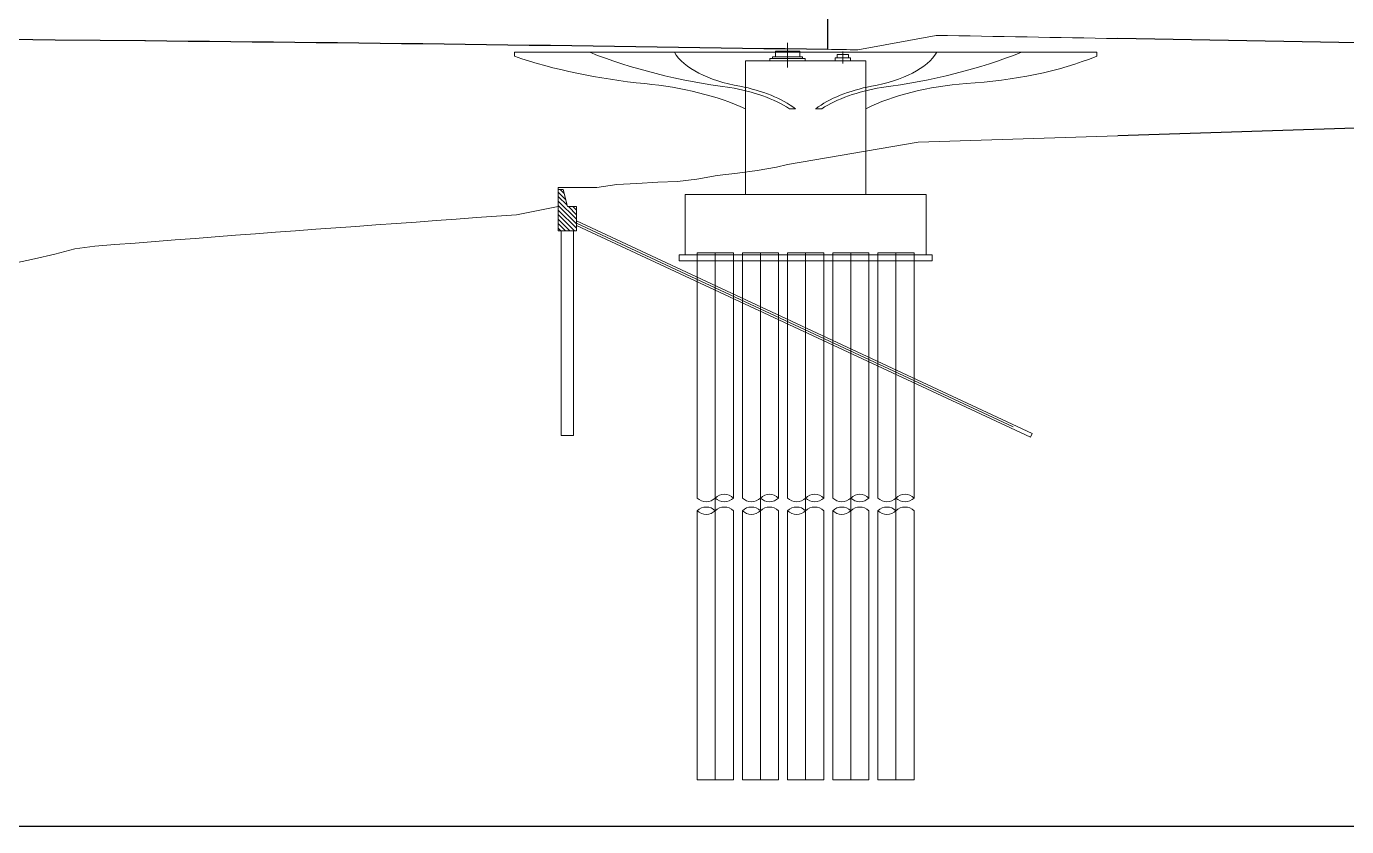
# Model space of a CAD drawing. Extents: x 1767995 to 4174245, y 542814 to 862564.
# Drawn here: x 4047925 to 4113677, y 542814 to 582672 of the extents above; entities that cross this region are included whole.
import ezdxf

# ---------------------------------------------------------------- set-up
doc = ezdxf.new("R2010")
doc.units = 0
doc.header["$LTSCALE"] = 3500
doc.linetypes.add('DIVIDE', pattern=[1.25, 0.5, -0.25, 0, -0.25, 0, -0.25])
doc.layers.get('Defpoints').update_dxf_attribs({"color": 8})
for name, color, linetype, lineweight in [('1粗实线', 1, 'Continuous', 30), ('7边界线', 75, 'DIVIDE', 13), ('文字', 7, 'Continuous', 15), ('细实线', 7, 'Continuous', 15)]:
    doc.layers.add(name, color=color, linetype=linetype, lineweight=lineweight)

# ---------------------------------------------------------------- blocks, each defined once
blk = doc.blocks.new('gdfgdfg')
at = {"layer": '细实线'}
h = blk.add_hatch(dxfattribs=at)
h.set_pattern_fill('ANSI31', color=256, scale=0.05, style=0)
h.set_pattern_definition([(135, (360864.5, 28418.14), (112.253, 112.253), [])])
h.paths.add_polyline_path([(360864, 29668), (361114, 29668), (361314, 28818), (361764, 28818), (361764, 27998), (360864, 28418)])
h.paths.add_polyline_path([(360864, 28418), (361764, 27998), (361764, 27618), (360864, 27618)])
for p, q in [((372282, 36979), (372282, 35745)), ((375781, 36631), (379681, 37348)), ((387682, 36507), (358681, 36507)), ((358681, 36507), (358681, 36307)), ((371406, 36198), (373156, 36198)), ((371406, 36198), (373156, 36198)), ((371406, 36198), (373156, 36198)), ((371406, 36198), (373156, 36198)), ((371406, 36198), (371406, 36086)), ((371531, 36289), (373032, 36289)), ((371531, 36289), (373032, 36289)), ((371531, 36289), (373032, 36289)), ((371531, 36289), (373032, 36289)), ((371531, 36289), (371531, 36198)), ((371531, 36198), (373032, 36198)), ((371531, 36198), (373032, 36198)), ((371531, 36198), (373032, 36198)), ((371531, 36198), (373032, 36198)), ((371677, 36289), (371677, 36555)), ((371677, 36289), (371677, 36555)), ((371677, 36289), (371677, 36555)), ((371677, 36289), (371677, 36555)), ((371677, 36289), (371677, 36555)), ((371677, 36289), (371677, 36555)), ((371677, 36289), (371677, 36555)), ((371677, 36289), (371677, 36555)), ((371677, 36555), (372886, 36555)), ((372282, 36506), (372282, 36086)), ((372886, 36289), (372886, 36555)), ((372886, 36289), (372886, 36555)), ((372886, 36289), (372886, 36555)), ((372886, 36289), (372886, 36555)), ((372886, 36289), (372886, 36555)), ((372886, 36289), (372886, 36555)), ((373032, 36198), (373032, 36289)), ((373032, 36198), (373032, 36289)), ((373032, 36198), (373032, 36289)), ((373032, 36198), (373032, 36289)), ((373156, 36086), (373156, 36198)), ((373156, 36086), (373156, 36198)), ((373156, 36086), (373156, 36198)), ((373156, 36086), (373156, 36198)), ((374645, 36228), (375418, 36228)), ((374645, 36228), (375418, 36228)), ((374645, 36228), (375418, 36228)), ((374645, 36228), (375418, 36228)), ((374645, 36228), (374645, 36086)), ((374750, 36396), (375313, 36396)), ((374750, 36396), (374750, 36228)), ((375031, 36507), (375031, 35942)), ((375313, 36228), (375313, 36396)), ((375313, 36228), (375313, 36396)), ((375313, 36228), (375313, 36396)), ((375313, 36228), (375313, 36396)), ((375313, 36228), (375313, 36396)), ((375313, 36228), (375313, 36396)), ((375418, 36228), (375418, 36086)), ((387682, 36507), (387682, 36307)), ((370181, 36086), (376181, 36086)), ((370181, 36086), (370181, 33698)), ((374645, 36086), (375418, 36086)), ((374645, 36086), (375418, 36086)), ((374645, 36086), (375418, 36086)), ((374645, 36086), (375418, 36086)), ((376181, 33698), (376181, 36086)), ((370181, 29418), (370181, 33698)), ((372681, 33698), (372381, 33698)), ((373681, 33698), (373981, 33698)), ((376181, 29418), (376181, 33698)), ((378782, 32036), (388735, 32354)), ((372282, 30921), (378782, 32036)), ((371735, 30785), (372282, 30921)), ((367759, 30192), (368782, 30365)), ((368782, 30365), (369790, 30490)), ((369790, 30490), (370768, 30618)), ((370768, 30618), (371735, 30785)), ((360864, 28818), (360864, 29768)), ((360864, 29768), (361782, 29768)), ((360864, 29668), (361114, 29668)), ((360864, 29668), (360864, 27618)), ((361314, 28818), (361114, 29668)), ((361782, 29768), (362782, 29768)), ((362782, 29768), (363775, 29930)), ((363775, 29930), (364771, 29976)), ((364771, 29976), (365828, 30031)), ((365828, 30031), (366804, 30068)), ((366804, 30068), (367759, 30192)), ((367182, 29418), (379182, 29418)), ((367182, 26418), (367182, 29418)), ((367182, 29418), (379182, 29418)), ((367182, 26418), (367182, 29418)), ((369932, 29418), (376432, 29418)), ((369932, 29418), (376432, 29418)), ((379182, 26418), (379182, 29418)), ((356782, 28271), (357782, 28344)), ((357782, 28344), (358782, 28417)), ((358782, 28417), (360864, 28818)), ((361764, 28818), (361314, 28818)), ((361764, 27618), (361764, 28818)), ((346782, 27544), (347782, 27617)), ((347782, 27617), (348782, 27690)), ((348782, 27690), (349782, 27762)), ((349782, 27762), (350782, 27835)), ((350782, 27835), (351782, 27908)), ((351782, 27908), (352782, 27980)), ((352782, 27980), (353782, 28053)), ((353782, 28053), (354782, 28126)), ((354782, 28126), (355782, 28199)), ((355782, 28199), (356782, 28271)), ((360864, 27618), (361764, 27618)), ((361014, 27618), (361014, 17418)), ((361614, 27618), (361614, 17418)), ((361764, 28109), (384464, 17524)), ((361764, 27998), (383516, 17856)), ((361764, 27888), (384380, 17342)), ((338782, 26929), (339782, 27001)), ((339782, 27001), (340782, 27080)), ((340782, 27080), (341782, 27159)), ((341782, 27159), (342782, 27238)), ((342782, 27238), (343782, 27317)), ((343782, 27317), (344782, 27395)), ((344782, 27395), (345782, 27472)), ((345782, 27472), (346782, 27544)), ((334782, 26213), (335782, 26458)), ((335782, 26458), (336782, 26715)), ((336782, 26715), (337782, 26844)), ((337782, 26844), (338782, 26929)), ((366882, 26418), (379482, 26418)), ((366882, 26418), (366882, 26118)), ((366882, 26418), (379482, 26418)), ((366882, 26418), (366882, 26118)), ((369582, 26518), (367782, 26518)), ((367782, 26118), (367782, 26518)), ((369582, 26518), (367782, 26518)), ((367782, 26118), (367782, 26518)), ((368682, 274), (368682, 26518)), ((369582, 26118), (369582, 26518)), ((369582, 26118), (369582, 26518)), ((371832, 26518), (370032, 26518)), ((370032, 26118), (370032, 26518)), ((371832, 26518), (370032, 26518)), ((370032, 26118), (370032, 26518)), ((370932, 274), (370932, 26518)), ((371832, 26118), (371832, 26518)), ((371832, 26118), (371832, 26518)), ((374082, 26518), (372282, 26518)), ((372282, 26118), (372282, 26518)), ((374082, 26518), (372282, 26518)), ((372282, 26118), (372282, 26518)), ((373182, 274), (373182, 26518)), ((374082, 26118), (374082, 26518)), ((374082, 26118), (374082, 26518)), ((376332, 26518), (374532, 26518)), ((374532, 26118), (374532, 26518)), ((376332, 26518), (374532, 26518)), ((374532, 26118), (374532, 26518)), ((375432, 274), (375432, 26518)), ((376332, 26118), (376332, 26518)), ((376332, 26118), (376332, 26518)), ((378582, 26518), (376782, 26518)), ((376782, 26118), (376782, 26518)), ((378582, 26518), (376782, 26518)), ((376782, 26118), (376782, 26518)), ((377682, 274), (377682, 26518)), ((378582, 26118), (378582, 26518)), ((378582, 26118), (378582, 26518)), ((379482, 26118), (379482, 26418)), ((333782, 26002), (334782, 26213)), ((366882, 26118), (379482, 26118)), ((366882, 26118), (379482, 26118)), ((367782, 26118), (367782, 14305)), ((367782, 26118), (367782, 14305)), ((369582, 26118), (369582, 14305)), ((369582, 26118), (369582, 14305)), ((370032, 26118), (370032, 14305)), ((370032, 26118), (370032, 14305)), ((371832, 26118), (371832, 14305)), ((371832, 26118), (371832, 14305)), ((372282, 26118), (372282, 14305)), ((372282, 26118), (372282, 14305)), ((374082, 26118), (374082, 14305)), ((374082, 26118), (374082, 14305)), ((374532, 26118), (374532, 14305)), ((374532, 26118), (374532, 14305)), ((376332, 26118), (376332, 14305)), ((376332, 26118), (376332, 14305)), ((376782, 26118), (376782, 14305)), ((376782, 26118), (376782, 14305)), ((378582, 26118), (378582, 14305)), ((378582, 26118), (378582, 14305)), ((361614, 17418), (361014, 17418)), ((384464, 17524), (384380, 17342)), ((367782, 13672), (367782, 274)), ((367782, 13672), (367782, 274)), ((369582, 13672), (369582, 274)), ((369582, 13672), (369582, 274)), ((370032, 13672), (370032, 274)), ((370032, 13672), (370032, 274)), ((371832, 13672), (371832, 274)), ((371832, 13672), (371832, 274)), ((372282, 13672), (372282, 274)), ((372282, 13672), (372282, 274)), ((374082, 13672), (374082, 274)), ((374082, 13672), (374082, 274)), ((374532, 13672), (374532, 274)), ((374532, 13672), (374532, 274)), ((376332, 13672), (376332, 274)), ((376332, 13672), (376332, 274)), ((376782, 13672), (376782, 274)), ((376782, 13672), (376782, 274)), ((378582, 13672), (378582, 274)), ((378582, 13672), (378582, 274)), ((369582, 274), (367782, 274)), ((369582, 274), (367782, 274)), ((371832, 274), (370032, 274)), ((371832, 274), (370032, 274)), ((374082, 274), (372282, 274)), ((374082, 274), (372282, 274)), ((376332, 274), (374532, 274)), ((376332, 274), (374532, 274)), ((378582, 274), (376782, 274)), ((378582, 274), (376782, 274))]:
    blk.add_line(p, q, dxfattribs=at)
for centre, radius, start, end in [((280310, -5961829), 6000000, 88.9645624, 89.0510312), ((280310, -5962609), 6000000, 89.0882783, 89.1026041), ((369132, 13855), 636, 45, 135), ((371382, 13855), 636, 45, 135), ((373632, 13855), 636, 45, 135), ((375882, 13855), 636, 45, 135), ((378132, 13855), 636, 45, 135), ((368232, 14755), 636, 225, 315), ((368232, 13222), 636, 45, 135), ((369132, 14755), 636, 225, 315), ((369132, 13222), 636, 45, 135), ((370482, 14755), 636, 225, 315), ((370482, 13222), 636, 45, 135), ((371382, 14755), 636, 225, 315), ((371382, 13222), 636, 45, 135), ((372732, 14755), 636, 225, 315), ((372732, 13222), 636, 45, 135), ((373632, 14755), 636, 225, 315), ((373632, 13222), 636, 45, 135), ((374982, 14755), 636, 225, 315), ((374982, 13222), 636, 45, 135), ((375882, 14755), 636, 225, 315), ((375882, 13222), 636, 45, 135), ((377232, 14755), 636, 225, 315), ((377232, 13222), 636, 45, 135), ((378132, 14755), 636, 225, 315), ((378132, 13222), 636, 45, 135), ((368232, 14122), 636, 225, 315), ((370482, 14122), 636, 225, 315), ((372732, 14122), 636, 225, 315), ((374982, 14122), 636, 225, 315), ((377232, 14122), 636, 225, 315)]:
    blk.add_arc(centre, radius, start, end, dxfattribs=at)
at = {"layer": '细实线', "extrusion": (0, 0, -1)}
for centre, major_axis, start_param, end_param in [((368545, 43534), (17500, 0), 1.764221, 2.169593), ((374138, 43802), (18704, 0), 1.826584, 2.246841), ((371528, 37240), (-5100, 0), -1.247114, -0.29169), ((374835, 37240), (5100, 0), 0.29169, 1.247114), ((372225, 43802), (18704, 0), 0.894752, 1.315009), ((379603, 41399), (13000, 0), 0.900272, 1.449099), ((363155, 29796), (10500, 0), -1.376596, -0.837702), ((382507, 30497), (-9000, 0), 0.791361, 1.422936), ((367324, 31713), (-6429, 0), 1.900542, 2.476096), ((367623, 31996), (-6096, 0), 1.954598, 2.549419), ((378740, 31996), (6096, 0), 3.733766, 4.328587), ((379039, 31713), (-6429, 0), 0.665497, 1.241051)]:
    blk.add_ellipse(centre, major_axis=major_axis, ratio=0.5, start_param=start_param, end_param=end_param, dxfattribs=at)

msp = doc.modelspace()

# ---------------------------------------------------------------- linework, layer by layer
for p, q in [((4122572.3, 581701.6), (4102287.6, 582066.1)), ((4122572.3, 577875.7), (4102287.6, 577228.6))]:
    msp.add_line(p, q)
at = {"layer": '1粗实线'}
msp.add_line((4087834, 581529.9), (4087834, 584109.9), dxfattribs=at)
msp.add_lwpolyline([(3883834, 582327.6, -0.0010736), (3910820.5, 582466.5), (3910835.1, 582466.6, -0.0032499), (4053829.4, 581966.1), (4053859.7, 581965.8, -0.0014157), (4087834, 581529.9)], format="xyb", dxfattribs=at)
at = {"layer": '7边界线'}
for p, q in [((4088302, 581103), (4088302, 581271.3)), ((4088302, 581103), (4088302, 581271.3)), ((4088302, 581103), (4088302, 581271.3)), ((4088302, 581103), (4088302, 581271.3)), ((4088302, 581103), (4088302, 581271.3)), ((4088302, 581103), (4088302, 581271.3)), ((4088302, 581103), (4088302, 581271.3)), ((4088302, 581103), (4088302, 581271.3)), ((4088584, 581426.4), (4088584, 580817.4)), ((4084959, 580960.9), (4084959, 581072.9)), ((4084959, 580960.9), (4084959, 581072.9)), ((4084959, 580960.9), (4084959, 581072.9)), ((4084959, 580960.9), (4084959, 581072.9)), ((4085083.2, 581072.9), (4085083.2, 581163.9)), ((4085083.2, 581072.9), (4085083.2, 581163.9)), ((4085083.2, 581072.9), (4085083.2, 581163.9)), ((4085083.2, 581072.9), (4085083.2, 581163.9)), ((4088197.7, 580960.9), (4088197.7, 581103)), ((4088197.7, 580960.9), (4088197.7, 581103)), ((4088197.7, 580960.9), (4088197.7, 581103)), ((4088197.7, 580960.9), (4088197.7, 581103))]:
    msp.add_line(p, q, dxfattribs=at)
at = {"layer": 'Defpoints', "elevation": -0.3}
msp.add_lwpolyline([(3692995, 862564.2), (4174245, 862564.2), (4174245, 542814.2), (3692995, 542814.2)], close=True, dxfattribs=at)

# ---------------------------------------------------------------- block references
at = {"layer": '文字'}
msp.add_blockref('gdfgdfg', (3713552.5, 544874.9), dxfattribs=at)

doc.saveas('drawing.dxf')
